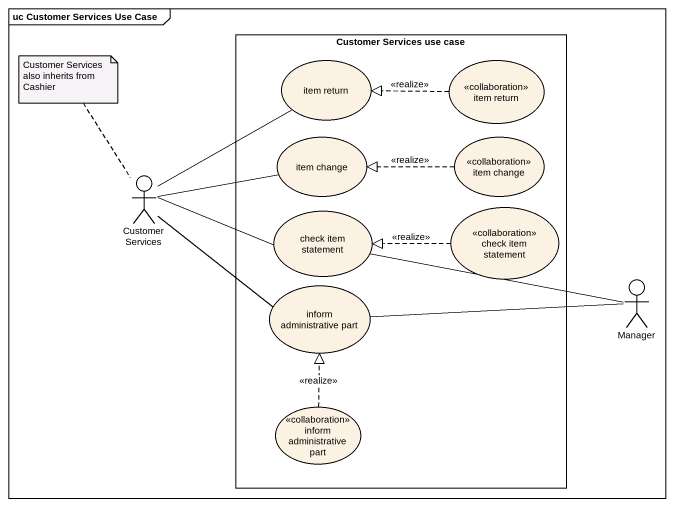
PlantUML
@startuml
mainframe uc Customer Services Use Case
rectangle "Customer Services use case" as Customer_Services_use_case {
  usecase "item return" as item_return
  usecase "item return" as item_return_2 <<collaboration>>
  usecase "item change" as item_change
  usecase "item change" as item_change_2 <<collaboration>>
  usecase "check item statement" as check_item_statement
  usecase "check item statement" as check_item_statement_2 <<collaboration>>
  usecase "inform administrative part" as inform_administrative_part
  usecase "inform administrative part" as inform_administrative_part_2 <<collaboration>>
}
actor "Customer Services" as Customer_Services
actor Manager
item_return -- Customer_Services
item_return_2 .left.|> item_return : <<realize>>
item_change_2 .left.|> item_change : <<realize>>
Customer_Services -right- item_change
check_item_statement -left- Customer_Services
check_item_statement_2 .left.|> check_item_statement : <<realize>>
inform_administrative_part -left- Customer_Services
Manager -left- check_item_statement
Manager -left- inform_administrative_part
inform_administrative_part_2 .up.|> inform_administrative_part : <<realize>>
note top of Customer_Services : Customer Services also inherits from Cashier
@enduml
